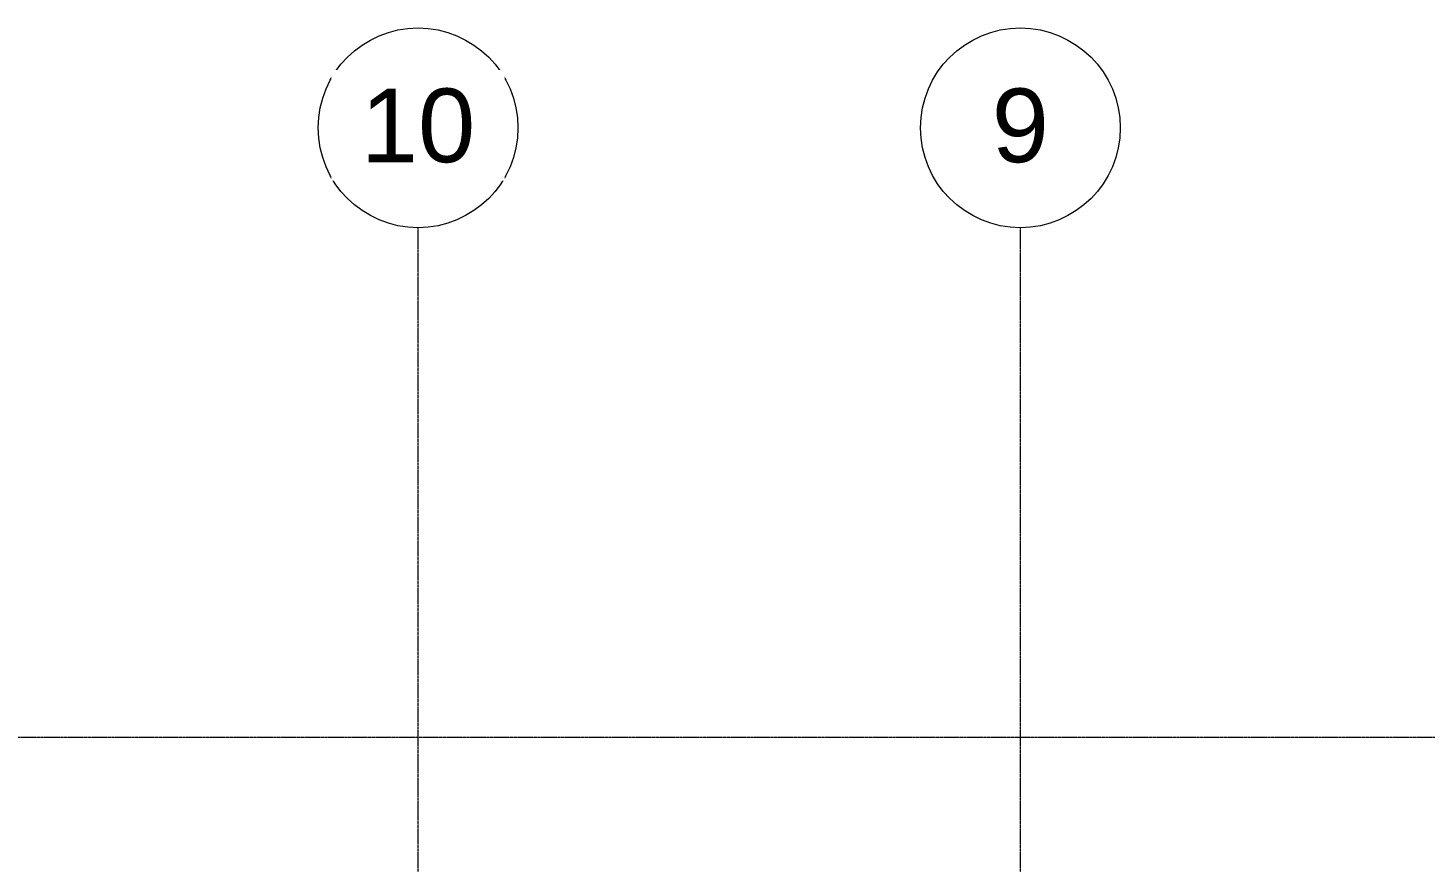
# Model space of a CAD drawing. Header units: inches. Extents: x 20616 to 28758, y -265 to 853.
# Drawn here: x 25157 to 25828, y 269 to 670 of the extents above; entities that cross this region are included whole.
import ezdxf

# ---------------------------------------------------------------- set-up
doc = ezdxf.new("R2010")
doc.units = ezdxf.units.IN
doc.header["$MEASUREMENT"] = 0
doc.linetypes.add('Grid Line 1_2_', pattern=[0.875, 0.5, -0.125, 0.125, -0.125])
for name, color, linetype, lineweight in [('A-FLOR-LEVL', 51, 'Continuous', 9), ('S-GRID', 1, 'Continuous', 9), ('S-GRID-IDEN', 1, 'Continuous', 9)]:
    doc.layers.add(name, color=color, linetype=linetype, lineweight=lineweight)
doc.styles.add('Arial_1', font='arial.ttf', dxfattribs={"height": 35.407186})

# ---------------------------------------------------------------- blocks, each defined once
blk = doc.blocks.new('Grid - Grid Head - Circle-14747-Section 8')
at = {"layer": 'S-GRID-IDEN'}
blk.add_circle((-22796.39, 621.76), 48, dxfattribs=at)

msp = doc.modelspace()

# ---------------------------------------------------------------- linework, layer by layer
at = {"layer": 'A-FLOR-LEVL', "linetype": 'Grid Line 1_2_'}
msp.add_line((23899.23414, 328.82637), (28709.59877, 328.82637), dxfattribs=at)
at = {"layer": 'S-GRID', "linetype": 'Grid Line 1_2_'}
for p, q in [((25344.16757, -132), (25344.16757, 573.76478)), ((25633.66757, -132), (25633.66757, 573.76478))]:
    msp.add_line(p, q, dxfattribs=at)

# ---------------------------------------------------------------- block references
at = {"layer": 'S-GRID-IDEN'}
for p in [(48140.5578, 0), (48430.0578, 0)]:
    msp.add_blockref('Grid - Grid Head - Circle-14747-Section 8', p, dxfattribs=at)

# ---------------------------------------------------------------- next in the draw order: texts
at = {"layer": 'S-GRID-IDEN', "attachment_point": 2, "line_spacing_factor": 0.938532, "style": 'Arial_1', "bg_fill": 3, "box_fill_scale": 1.25, "bg_fill_color": 0, "bg_fill_transparency": 0}
for s, insert, char_height, width in [('10', (25344.15834, 640.63852), 35.407186, 65.664), ('9', (25633.65834, 640.63852), 35.40719, 32.832)]:
    msp.add_mtext(s, dxfattribs=dict(at, insert=insert, char_height=char_height, width=width))

doc.saveas('drawing.dxf')
